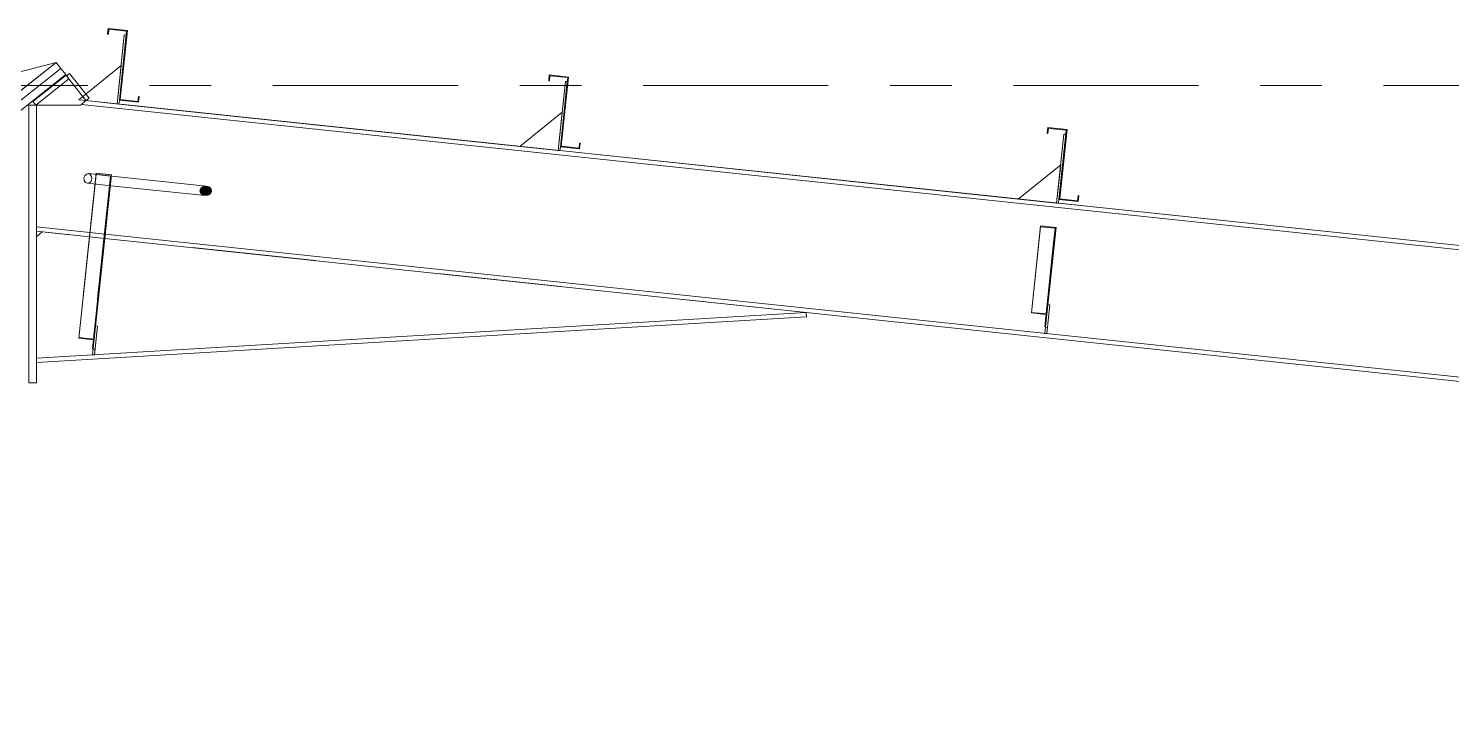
# Model space of a CAD drawing. Header units: millimetres. Extents: x -88 to 735, y -128 to 446.
# Drawn here: x 322.04 to 345.1, y 58.71 to 69.83 of the extents above; entities that cross this region are included whole.
import ezdxf

# ---------------------------------------------------------------- set-up
doc = ezdxf.new("R2010")
doc.units = ezdxf.units.MM
for name, pattern in [('XKITLINE00', [0]), ('XKITLINE02', [4, 2, -2]), ('XKITLINE03', [6, 3, -1, 1, -1])]:
    doc.linetypes.add(name, pattern=pattern)
doc.layers.add('Part', color=2, linetype='Continuous', lineweight=0)
doc.layers.add('S-grid', color=1, linetype='Continuous', lineweight=0)

# ---------------------------------------------------------------- blocks, each defined once
blk = doc.blocks.new('*A156')
at = {"layer": 'Part'}
blk.add_hatch(color=3, dxfattribs=at).paths.add_polyline_path([(323.133, 67.461), (323.135, 67.482), (323.383, 67.455), (323.34, 67.047), (323.328, 67.049), (323.369, 67.436)], flags=17)
blk = doc.blocks.new('*A157')
at = {"layer": 'Part'}
blk.add_hatch(color=3, dxfattribs=at).paths.add_polyline_path([(338.441, 66.615), (338.442, 66.63), (338.691, 66.603), (338.659, 66.302), (338.647, 66.304), (338.677, 66.59)], flags=17)
blk = doc.blocks.new('*A174')
at = {"layer": 'Part'}
blk.add_hatch(color=3, dxfattribs=at).paths.add_polyline_path([(324.966, 67.26), (324.997, 67.227), (325.006, 67.187), (324.989, 67.15), (324.951, 67.125), (324.903, 67.12), (324.857, 67.135), (324.826, 67.167), (324.817, 67.207), (324.834, 67.245), (324.871, 67.269), (324.92, 67.275)], flags=17)
blk = doc.blocks.new('*A175')
at = {"layer": 'Part'}
blk.add_hatch(color=3, dxfattribs=at).paths.add_polyline_path([(339.04, 67.038), (339.048, 67.12), (339.06, 67.119), (339.05, 67.026), (338.739, 67.058), (338.857, 68.179), (338.569, 68.209), (338.56, 68.127), (338.549, 68.128), (338.559, 68.221), (338.869, 68.189), (338.751, 67.069)], flags=17)
blk = doc.blocks.new('*A176')
at = {"layer": 'Part'}
blk.add_hatch(color=3, dxfattribs=at).paths.add_polyline_path([(330.96, 67.89), (330.968, 67.972), (330.979, 67.971), (330.97, 67.878), (330.659, 67.911), (330.777, 69.031), (330.489, 69.061), (330.48, 68.979), (330.469, 68.98), (330.479, 69.074), (330.789, 69.041), (330.671, 67.921)], flags=17)
blk = doc.blocks.new('*A177')
at = {"layer": 'Part'}
blk.add_hatch(color=3, dxfattribs=at).paths.add_polyline_path([(323.812, 68.644), (323.82, 68.726), (323.832, 68.725), (323.822, 68.632), (323.511, 68.665), (323.629, 69.785), (323.341, 69.815), (323.332, 69.733), (323.321, 69.734), (323.331, 69.828), (323.641, 69.795), (323.523, 68.675)], flags=17)
blk = doc.blocks.new('*A178')
at = {"layer": 'Part'}
blk.add_hatch(color=3, dxfattribs=at).paths.add_polyline_path([(323.812, 68.644), (323.82, 68.726), (323.832, 68.725), (323.822, 68.632), (323.511, 68.665), (323.629, 69.785), (323.341, 69.815), (323.332, 69.733), (323.321, 69.734), (323.331, 69.828), (323.641, 69.795), (323.523, 68.675)], flags=17)
blk = doc.blocks.new('*A181')
at = {"layer": 'Part'}
blk.add_hatch(color=3, dxfattribs=at).paths.add_polyline_path([(339.04, 67.038), (339.048, 67.12), (339.06, 67.119), (339.05, 67.026), (338.739, 67.058), (338.857, 68.179), (338.569, 68.209), (338.56, 68.127), (338.549, 68.128), (338.559, 68.221), (338.869, 68.189), (338.751, 67.069)], flags=17)
blk = doc.blocks.new('*A182')
at = {"layer": 'Part'}
blk.add_hatch(color=3, dxfattribs=at).paths.add_polyline_path([(330.96, 67.89), (330.968, 67.972), (330.979, 67.971), (330.97, 67.878), (330.659, 67.911), (330.777, 69.031), (330.489, 69.061), (330.48, 68.979), (330.469, 68.98), (330.479, 69.074), (330.789, 69.041), (330.671, 67.921)], flags=17)
blk = doc.blocks.new('*A626')
at = {"layer": 'S-grid', "color": 1, "linetype": 'XKITLINE03', "lineweight": 0}
blk.add_line((-10, 68.906), (376.661, 68.906), dxfattribs=at)
blk = doc.blocks.new('*A1076')
at = {"layer": 'Part', "color": 7, "linetype": 'XKITLINE02', "lineweight": 0}
for p, q in [((322.169, 66.544), (322.169, 68.587)), ((322.169, 68.587), (322.882, 68.587)), ((322.895, 68.598), (322.882, 68.587)), ((322.895, 68.598), (322.97, 68.659)), ((323.504, 68.603), (322.97, 68.659)), ((322.97, 68.659), (322.97, 68.659)), ((330.652, 67.849), (330, 67.917)), ((338.732, 66.996), (338.08, 67.065)), ((323.275, 66.427), (323.026, 66.453)), ((323.282, 66.495), (323.034, 66.522))]:
    blk.add_line(p, q, dxfattribs=at)
at = {"layer": 'Part', "color": 2, "linetype": 'XKITLINE00', "lineweight": 0}
for p, q in [((322.895, 68.598), (322.97, 68.659)), ((396.623, 60.821), (322.895, 68.598)), ((322.97, 68.659), (396.631, 60.889)), ((330, 67.917), (323.504, 68.603)), ((338.08, 67.065), (330.652, 67.849)), ((346.16, 66.213), (338.732, 66.996)), ((323.034, 66.522), (322.169, 66.613)), ((323.026, 66.453), (322.169, 66.544)), ((396.401, 58.714), (323.275, 66.427)), ((396.408, 58.782), (323.282, 66.495))]:
    blk.add_line(p, q, dxfattribs=at)
blk = doc.blocks.new('*A1137')
at = {"layer": 'Part', "color": 2, "linetype": 'XKITLINE00', "lineweight": 0}
for p, q in [((322.259, 66.534), (322.169, 66.453)), ((334.643, 65.228), (322.169, 64.488)), ((334.647, 65.159), (322.169, 64.419)), ((334.647, 65.159), (334.643, 65.228))]:
    blk.add_line(p, q, dxfattribs=at)
at = {"layer": 'Part', "color": 7, "linetype": 'XKITLINE02', "lineweight": 0}
for p, q in [((322.169, 66.453), (322.169, 64.419)), ((334.643, 65.228), (322.259, 66.534))]:
    blk.add_line(p, q, dxfattribs=at)
blk = doc.blocks.new('*A1153')
at = {"layer": 'Part', "color": 2, "linetype": 'XKITLINE00', "lineweight": 0}
for p, q in [((322.486, 69.276), (315.958, 64.13)), ((322.564, 69.178), (322.486, 69.276)), ((322.564, 69.178), (316.036, 64.031)), ((315.958, 64.13), (316.036, 64.031))]:
    blk.add_line(p, q, dxfattribs=at)
blk = doc.blocks.new('*A1154')
at = {"layer": 'Part', "color": 2, "linetype": 'XKITLINE00', "lineweight": 0}
for p, q in [((322.564, 69.178), (316.036, 64.031)), ((322.641, 69.08), (316.113, 63.933)), ((322.641, 69.08), (322.564, 69.178)), ((316.113, 63.933), (316.036, 64.031))]:
    blk.add_line(p, q, dxfattribs=at)
blk = doc.blocks.new('*A1155')
at = {"layer": 'Part', "color": 2, "linetype": 'XKITLINE00', "lineweight": 0}
for p, q in [((323.591, 69.725), (323.473, 68.606)), ((323.622, 69.721), (323.591, 69.725)), ((323.504, 68.603), (323.473, 68.606)), ((323.511, 68.665), (323.504, 68.603))]:
    blk.add_line(p, q, dxfattribs=at)
at = {"layer": 'Part', "color": 7, "linetype": 'XKITLINE02', "lineweight": 0}
blk.add_line((323.511, 68.665), (323.622, 69.721), dxfattribs=at)
blk = doc.blocks.new('*A1156')
at = {"layer": 'Part', "color": 2, "linetype": 'XKITLINE00', "lineweight": 0}
for p, q in [((322.044, 64.087), (322.044, 68.587)), ((322.044, 68.587), (322.156, 68.587)), ((322.169, 68.587), (322.157, 68.587)), ((322.169, 64.087), (322.169, 68.587)), ((322.169, 64.087), (322.044, 64.087))]:
    blk.add_line(p, q, dxfattribs=at)
at = {"layer": 'Part', "color": 7, "linetype": 'XKITLINE02', "lineweight": 0}
for p, q in [((322.157, 68.587), (322.156, 68.587)), ((322.156, 68.587), (322.169, 68.587))]:
    blk.add_line(p, q, dxfattribs=at)
blk = doc.blocks.new('*A1159')
at = {"layer": 'Part', "color": 2, "linetype": 'XKITLINE00', "lineweight": 0}
for p, q in [((322.486, 69.276), (320.921, 68.875)), ((321.76, 68.787), (321.927, 68.835))]:
    blk.add_line(p, q, dxfattribs=at)
at = {"layer": 'Part', "color": 7, "linetype": 'XKITLINE02', "lineweight": 0}
for p, q in [((321.927, 68.835), (322.486, 69.276)), ((320.921, 68.875), (321.76, 68.787))]:
    blk.add_line(p, q, dxfattribs=at)
blk = doc.blocks.new('*A1163')
at = {"layer": 'Part', "color": 2, "linetype": 'XKITLINE00', "lineweight": 0}
for p, q in [((322.966, 68.764), (323.539, 69.227)), ((323.473, 68.606), (322.97, 68.659))]:
    blk.add_line(p, q, dxfattribs=at)
at = {"layer": 'Part', "color": 7, "linetype": 'XKITLINE02', "lineweight": 0}
for p, q in [((323.539, 69.227), (323.473, 68.606)), ((322.852, 68.671), (322.966, 68.764)), ((322.97, 68.659), (322.852, 68.671))]:
    blk.add_line(p, q, dxfattribs=at)
blk = doc.blocks.new('*A1164')
at = {"layer": 'Part', "color": 2, "linetype": 'XKITLINE00', "lineweight": 0}
for p, q in [((323.109, 64.854), (323.076, 64.542)), ((323.156, 65.004), (323.108, 64.543)), ((323.125, 65.008), (323.156, 65.004))]:
    blk.add_line(p, q, dxfattribs=at)
at = {"layer": 'Part', "color": 7, "linetype": 'XKITLINE02', "lineweight": 0}
for p, q in [((323.109, 64.854), (323.125, 65.008)), ((323.086, 64.635), (323.117, 64.631)), ((323.107, 64.538), (323.076, 64.542)), ((323.108, 64.543), (323.107, 64.538))]:
    blk.add_line(p, q, dxfattribs=at)
blk = doc.blocks.new('*A1165')
at = {"layer": 'Part', "color": 7, "linetype": 'XKITLINE02', "lineweight": 0}
for p, q in [((323.125, 65.008), (323.076, 64.542)), ((323.107, 64.538), (323.156, 65.004)), ((323.156, 65.004), (323.125, 65.008)), ((323.086, 64.635), (323.117, 64.631)), ((323.076, 64.542), (323.107, 64.538))]:
    blk.add_line(p, q, dxfattribs=at)
blk = doc.blocks.new('*A1166')
at = {"layer": 'Part', "color": 7, "linetype": 'XKITLINE02', "lineweight": 0}
for p, q in [((323.135, 67.482), (322.853, 64.811)), ((323.369, 67.436), (323.074, 64.642)), ((323.087, 64.641), (323.383, 67.455)), ((322.853, 64.811), (323.089, 64.786)), ((322.854, 64.819), (323.103, 64.792)), ((323.074, 64.642), (323.087, 64.641))]:
    blk.add_line(p, q, dxfattribs=at)
blk = doc.blocks.new('*A1167')
at = {"layer": 'Part', "color": 2, "linetype": 'XKITLINE00', "lineweight": 0}
for p, q in [((323.133, 67.461), (322.853, 64.811)), ((323.383, 67.455), (323.109, 64.854)), ((323.133, 67.461), (323.135, 67.482)), ((323.369, 67.436), (323.133, 67.461)), ((323.135, 67.482), (323.383, 67.455)), ((323.328, 67.049), (323.369, 67.436)), ((323.328, 67.049), (323.074, 64.642)), ((323.328, 67.049), (323.34, 67.047)), ((322.853, 64.811), (323.089, 64.786)), ((323.074, 64.642), (323.087, 64.641))]:
    blk.add_line(p, q, dxfattribs=at)
at = {"layer": 'Part', "color": 7, "linetype": 'XKITLINE02', "lineweight": 0}
for p, q in [((323.103, 64.792), (322.854, 64.819)), ((323.109, 64.854), (323.087, 64.641))]:
    blk.add_line(p, q, dxfattribs=at)
blk = doc.blocks.new('*A1168')
at = {"layer": 'Part', "color": 2, "linetype": 'XKITLINE00', "lineweight": 0}
for p, q in [((322.647, 69.069), (322.11, 68.646)), ((322.693, 69.01), (322.157, 68.587)), ((322.693, 69.01), (322.647, 69.069)), ((322.157, 68.587), (322.11, 68.646))]:
    blk.add_line(p, q, dxfattribs=at)
blk = doc.blocks.new('*A1169')
at = {"layer": 'Part', "color": 2, "linetype": 'XKITLINE00', "lineweight": 0}
for p, q in [((322.654, 69.059), (322.704, 69.098)), ((322.97, 68.659), (322.693, 69.01)), ((322.704, 69.098), (323.019, 68.697)), ((323.019, 68.697), (322.97, 68.659))]:
    blk.add_line(p, q, dxfattribs=at)
at = {"layer": 'Part', "color": 7, "linetype": 'XKITLINE02', "lineweight": 0}
blk.add_line((322.693, 69.01), (322.654, 69.059), dxfattribs=at)
blk = doc.blocks.new('*A1170')
at = {"layer": 'Part', "color": 7, "linetype": 'XKITLINE02', "lineweight": 0}
for p, q in [((322.693, 69.01), (322.157, 68.587)), ((322.97, 68.659), (322.693, 69.01)), ((322.169, 68.587), (322.157, 68.587)), ((322.97, 68.659), (322.895, 68.598))]:
    blk.add_line(p, q, dxfattribs=at)
at = {"layer": 'Part', "color": 2, "linetype": 'XKITLINE00', "lineweight": 0}
for p, q in [((322.882, 68.587), (322.169, 68.587)), ((322.895, 68.598), (322.882, 68.587))]:
    blk.add_line(p, q, dxfattribs=at)
blk = doc.blocks.new('*A1172')
at = {"layer": 'Part', "color": 2, "linetype": 'XKITLINE00', "lineweight": 0}
for p, q in [((338.441, 66.615), (338.294, 65.219)), ((338.441, 66.615), (338.442, 66.63)), ((338.677, 66.59), (338.441, 66.615)), ((338.442, 66.63), (338.691, 66.603)), ((338.691, 66.603), (338.538, 65.152)), ((338.647, 66.304), (338.677, 66.59)), ((338.647, 66.304), (338.509, 64.999)), ((338.659, 66.302), (338.647, 66.304)), ((338.294, 65.219), (338.53, 65.194)), ((338.509, 64.999), (338.522, 64.997))]:
    blk.add_line(p, q, dxfattribs=at)
at = {"layer": 'Part', "color": 7, "linetype": 'XKITLINE02', "lineweight": 0}
for p, q in [((338.295, 65.229), (338.543, 65.203)), ((338.538, 65.152), (338.522, 64.997))]:
    blk.add_line(p, q, dxfattribs=at)
blk = doc.blocks.new('*A1174')
at = {"layer": 'Part', "color": 7, "linetype": 'XKITLINE02', "lineweight": 0}
for p, q in [((338.538, 65.152), (338.559, 65.355)), ((338.541, 64.886), (338.51, 64.889)), ((338.52, 64.983), (338.551, 64.979))]:
    blk.add_line(p, q, dxfattribs=at)
at = {"layer": 'Part', "color": 2, "linetype": 'XKITLINE00', "lineweight": 0}
for p, q in [((338.59, 65.352), (338.541, 64.886)), ((338.559, 65.355), (338.59, 65.352)), ((338.51, 64.889), (338.538, 65.152))]:
    blk.add_line(p, q, dxfattribs=at)
blk = doc.blocks.new('*A1175')
at = {"layer": 'Part', "color": 7, "linetype": 'XKITLINE02', "lineweight": 0}
for p, q in [((338.559, 65.355), (338.51, 64.889)), ((338.541, 64.886), (338.59, 65.352)), ((338.59, 65.352), (338.559, 65.355)), ((338.51, 64.889), (338.541, 64.886)), ((338.52, 64.983), (338.551, 64.979))]:
    blk.add_line(p, q, dxfattribs=at)
blk = doc.blocks.new('*A1176')
at = {"layer": 'Part', "color": 7, "linetype": 'XKITLINE02', "lineweight": 0}
for p, q in [((338.442, 66.63), (338.294, 65.219)), ((338.677, 66.59), (338.509, 64.999)), ((338.522, 64.997), (338.691, 66.603)), ((338.294, 65.219), (338.53, 65.194)), ((338.295, 65.229), (338.543, 65.203)), ((338.509, 64.999), (338.522, 64.997))]:
    blk.add_line(p, q, dxfattribs=at)
blk = doc.blocks.new('*A1177')
at = {"layer": 'Part', "color": 2, "linetype": 'XKITLINE00', "lineweight": 0}
for p, q in [((338.08, 67.065), (338.767, 67.621)), ((338.701, 67), (338.08, 67.065))]:
    blk.add_line(p, q, dxfattribs=at)
at = {"layer": 'Part', "color": 7, "linetype": 'XKITLINE02', "lineweight": 0}
blk.add_line((338.701, 67), (338.767, 67.621), dxfattribs=at)
blk = doc.blocks.new('*A1178')
at = {"layer": 'Part', "color": 2, "linetype": 'XKITLINE00', "lineweight": 0}
for p, q in [((338.819, 68.118), (338.701, 67)), ((338.85, 68.115), (338.819, 68.118)), ((338.732, 66.996), (338.701, 67)), ((338.739, 67.058), (338.732, 66.996))]:
    blk.add_line(p, q, dxfattribs=at)
at = {"layer": 'Part', "color": 7, "linetype": 'XKITLINE02', "lineweight": 0}
blk.add_line((338.739, 67.058), (338.85, 68.115), dxfattribs=at)
blk = doc.blocks.new('*A1179')
at = {"layer": 'Part', "color": 2, "linetype": 'XKITLINE00', "lineweight": 0}
for p, q in [((330, 67.917), (330.687, 68.473)), ((330.621, 67.852), (330, 67.917))]:
    blk.add_line(p, q, dxfattribs=at)
at = {"layer": 'Part', "color": 7, "linetype": 'XKITLINE02', "lineweight": 0}
blk.add_line((330.621, 67.852), (330.687, 68.473), dxfattribs=at)
blk = doc.blocks.new('*A1180')
at = {"layer": 'Part', "color": 2, "linetype": 'XKITLINE00', "lineweight": 0}
for p, q in [((330.739, 68.971), (330.621, 67.852)), ((330.77, 68.967), (330.739, 68.971)), ((330.652, 67.849), (330.621, 67.852)), ((330.659, 67.911), (330.652, 67.849))]:
    blk.add_line(p, q, dxfattribs=at)
at = {"layer": 'Part', "color": 7, "linetype": 'XKITLINE02', "lineweight": 0}
blk.add_line((330.659, 67.911), (330.77, 68.967), dxfattribs=at)
blk = doc.blocks.new('*A1208')
at = {"layer": 'Part', "color": 7, "linetype": 'XKITLINE02', "lineweight": 0}
for p, q in [((322.937, 67.406), (322.949, 67.443)), ((322.941, 67.366), (322.937, 67.406)), ((322.961, 67.335), (322.941, 67.366)), ((322.949, 67.443), (322.976, 67.469)), ((322.976, 67.469), (323.009, 67.476)), ((323.445, 67.43), (323.009, 67.476)), ((323.009, 67.476), (323.04, 67.463)), ((323.052, 67.354), (323.026, 67.328)), ((323.04, 67.463), (323.06, 67.432)), ((323.065, 67.392), (323.052, 67.354)), ((323.06, 67.432), (323.065, 67.392)), ((322.992, 67.321), (322.961, 67.335)), ((323.026, 67.328), (322.992, 67.321)), ((323.429, 67.275), (322.992, 67.321))]:
    blk.add_line(p, q, dxfattribs=at)
at = {"layer": 'Part', "color": 2, "linetype": 'XKITLINE00', "lineweight": 0}
for p, q in [((324.92, 67.275), (323.445, 67.43)), ((324.903, 67.12), (323.429, 67.275)), ((324.834, 67.245), (324.817, 67.207)), ((324.817, 67.207), (324.826, 67.167)), ((324.826, 67.167), (324.857, 67.135)), ((324.871, 67.269), (324.834, 67.245)), ((324.857, 67.135), (324.903, 67.12)), ((324.92, 67.275), (324.871, 67.269)), ((324.903, 67.12), (324.951, 67.125)), ((324.966, 67.26), (324.92, 67.275)), ((324.951, 67.125), (324.989, 67.15)), ((324.997, 67.227), (324.966, 67.26)), ((324.989, 67.15), (325.006, 67.187)), ((325.006, 67.187), (324.997, 67.227))]:
    blk.add_line(p, q, dxfattribs=at)
blk = doc.blocks.new('*A1209')
at = {"layer": 'Part', "color": 2, "linetype": 'XKITLINE00', "lineweight": 0}
for p, q in [((338.549, 68.128), (338.559, 68.221)), ((338.56, 68.127), (338.549, 68.128)), ((338.559, 68.221), (338.869, 68.189)), ((338.569, 68.209), (338.56, 68.127)), ((338.857, 68.179), (338.569, 68.209)), ((338.739, 67.058), (338.857, 68.179)), ((338.869, 68.189), (338.751, 67.069)), ((339.04, 67.038), (339.048, 67.12)), ((339.048, 67.12), (339.06, 67.119)), ((339.06, 67.119), (339.05, 67.026)), ((339.05, 67.026), (338.739, 67.058)), ((338.751, 67.069), (339.04, 67.038))]:
    blk.add_line(p, q, dxfattribs=at)
blk = doc.blocks.new('*A1210')
at = {"layer": 'Part', "color": 2, "linetype": 'XKITLINE00', "lineweight": 0}
for p, q in [((330.469, 68.98), (330.479, 69.074)), ((330.48, 68.979), (330.469, 68.98)), ((330.479, 69.074), (330.789, 69.041)), ((330.489, 69.061), (330.48, 68.979)), ((330.777, 69.031), (330.489, 69.061)), ((330.659, 67.911), (330.777, 69.031)), ((330.789, 69.041), (330.671, 67.921)), ((330.97, 67.878), (330.659, 67.911)), ((330.671, 67.921), (330.96, 67.89)), ((330.96, 67.89), (330.968, 67.972)), ((330.968, 67.972), (330.979, 67.971)), ((330.979, 67.971), (330.97, 67.878))]:
    blk.add_line(p, q, dxfattribs=at)
blk = doc.blocks.new('*A1211')
at = {"layer": 'Part', "color": 2, "linetype": 'XKITLINE00', "lineweight": 0}
for p, q in [((323.321, 69.734), (323.331, 69.828)), ((323.332, 69.733), (323.321, 69.734)), ((323.331, 69.828), (323.641, 69.795)), ((323.341, 69.815), (323.332, 69.733)), ((323.629, 69.785), (323.341, 69.815)), ((323.511, 68.665), (323.629, 69.785)), ((323.641, 69.795), (323.523, 68.675)), ((323.822, 68.632), (323.511, 68.665)), ((323.523, 68.675), (323.812, 68.644)), ((323.812, 68.644), (323.82, 68.726)), ((323.82, 68.726), (323.832, 68.725)), ((323.832, 68.725), (323.822, 68.632))]:
    blk.add_line(p, q, dxfattribs=at)
blk = doc.blocks.new('*A1212')
at = {"layer": 'Part', "color": 2, "linetype": 'XKITLINE00', "lineweight": 0}
for p, q in [((323.321, 69.734), (323.331, 69.828)), ((323.332, 69.733), (323.321, 69.734)), ((323.331, 69.828), (323.641, 69.795)), ((323.341, 69.815), (323.332, 69.733)), ((323.629, 69.785), (323.341, 69.815)), ((323.511, 68.665), (323.629, 69.785)), ((323.641, 69.795), (323.523, 68.675)), ((323.822, 68.632), (323.511, 68.665)), ((323.523, 68.675), (323.812, 68.644)), ((323.812, 68.644), (323.82, 68.726)), ((323.82, 68.726), (323.832, 68.725)), ((323.832, 68.725), (323.822, 68.632))]:
    blk.add_line(p, q, dxfattribs=at)
blk = doc.blocks.new('*A1215')
at = {"layer": 'Part', "color": 2, "linetype": 'XKITLINE00', "lineweight": 0}
for p, q in [((338.549, 68.128), (338.559, 68.221)), ((338.56, 68.127), (338.549, 68.128)), ((338.559, 68.221), (338.869, 68.189)), ((338.569, 68.209), (338.56, 68.127)), ((338.857, 68.179), (338.569, 68.209)), ((338.739, 67.058), (338.857, 68.179)), ((338.869, 68.189), (338.751, 67.069)), ((339.04, 67.038), (339.048, 67.12)), ((339.048, 67.12), (339.06, 67.119)), ((339.06, 67.119), (339.05, 67.026)), ((339.05, 67.026), (338.739, 67.058)), ((338.751, 67.069), (339.04, 67.038))]:
    blk.add_line(p, q, dxfattribs=at)
blk = doc.blocks.new('*A1216')
at = {"layer": 'Part', "color": 2, "linetype": 'XKITLINE00', "lineweight": 0}
for p, q in [((330.469, 68.98), (330.479, 69.074)), ((330.48, 68.979), (330.469, 68.98)), ((330.479, 69.074), (330.789, 69.041)), ((330.489, 69.061), (330.48, 68.979)), ((330.777, 69.031), (330.489, 69.061)), ((330.659, 67.911), (330.777, 69.031)), ((330.789, 69.041), (330.671, 67.921)), ((330.97, 67.878), (330.659, 67.911)), ((330.671, 67.921), (330.96, 67.89)), ((330.96, 67.89), (330.968, 67.972)), ((330.968, 67.972), (330.979, 67.971)), ((330.979, 67.971), (330.97, 67.878))]:
    blk.add_line(p, q, dxfattribs=at)

msp = doc.modelspace()

# ---------------------------------------------------------------- block references
at = {"lineweight": 0}
for name in ['*A626', '*A177', '*A178', '*A1211', '*A1212', '*A1155', '*A1153', '*A1159', '*A1163', '*A1154', '*A1168', '*A1170', '*A1169', '*A176', '*A182', '*A1210', '*A1216', '*A1180', '*A1156', '*A1076', '*A1179', '*A175', '*A181', '*A1209', '*A1215', '*A1178', '*A1177', '*A1166', '*A1167', '*A1208', '*A156', '*A174', '*A1137', '*A1172', '*A1176', '*A157', '*A1174', '*A1175', '*A1164', '*A1165']:
    msp.add_blockref(name, (0, 0), dxfattribs=at)

doc.saveas('drawing.dxf')
